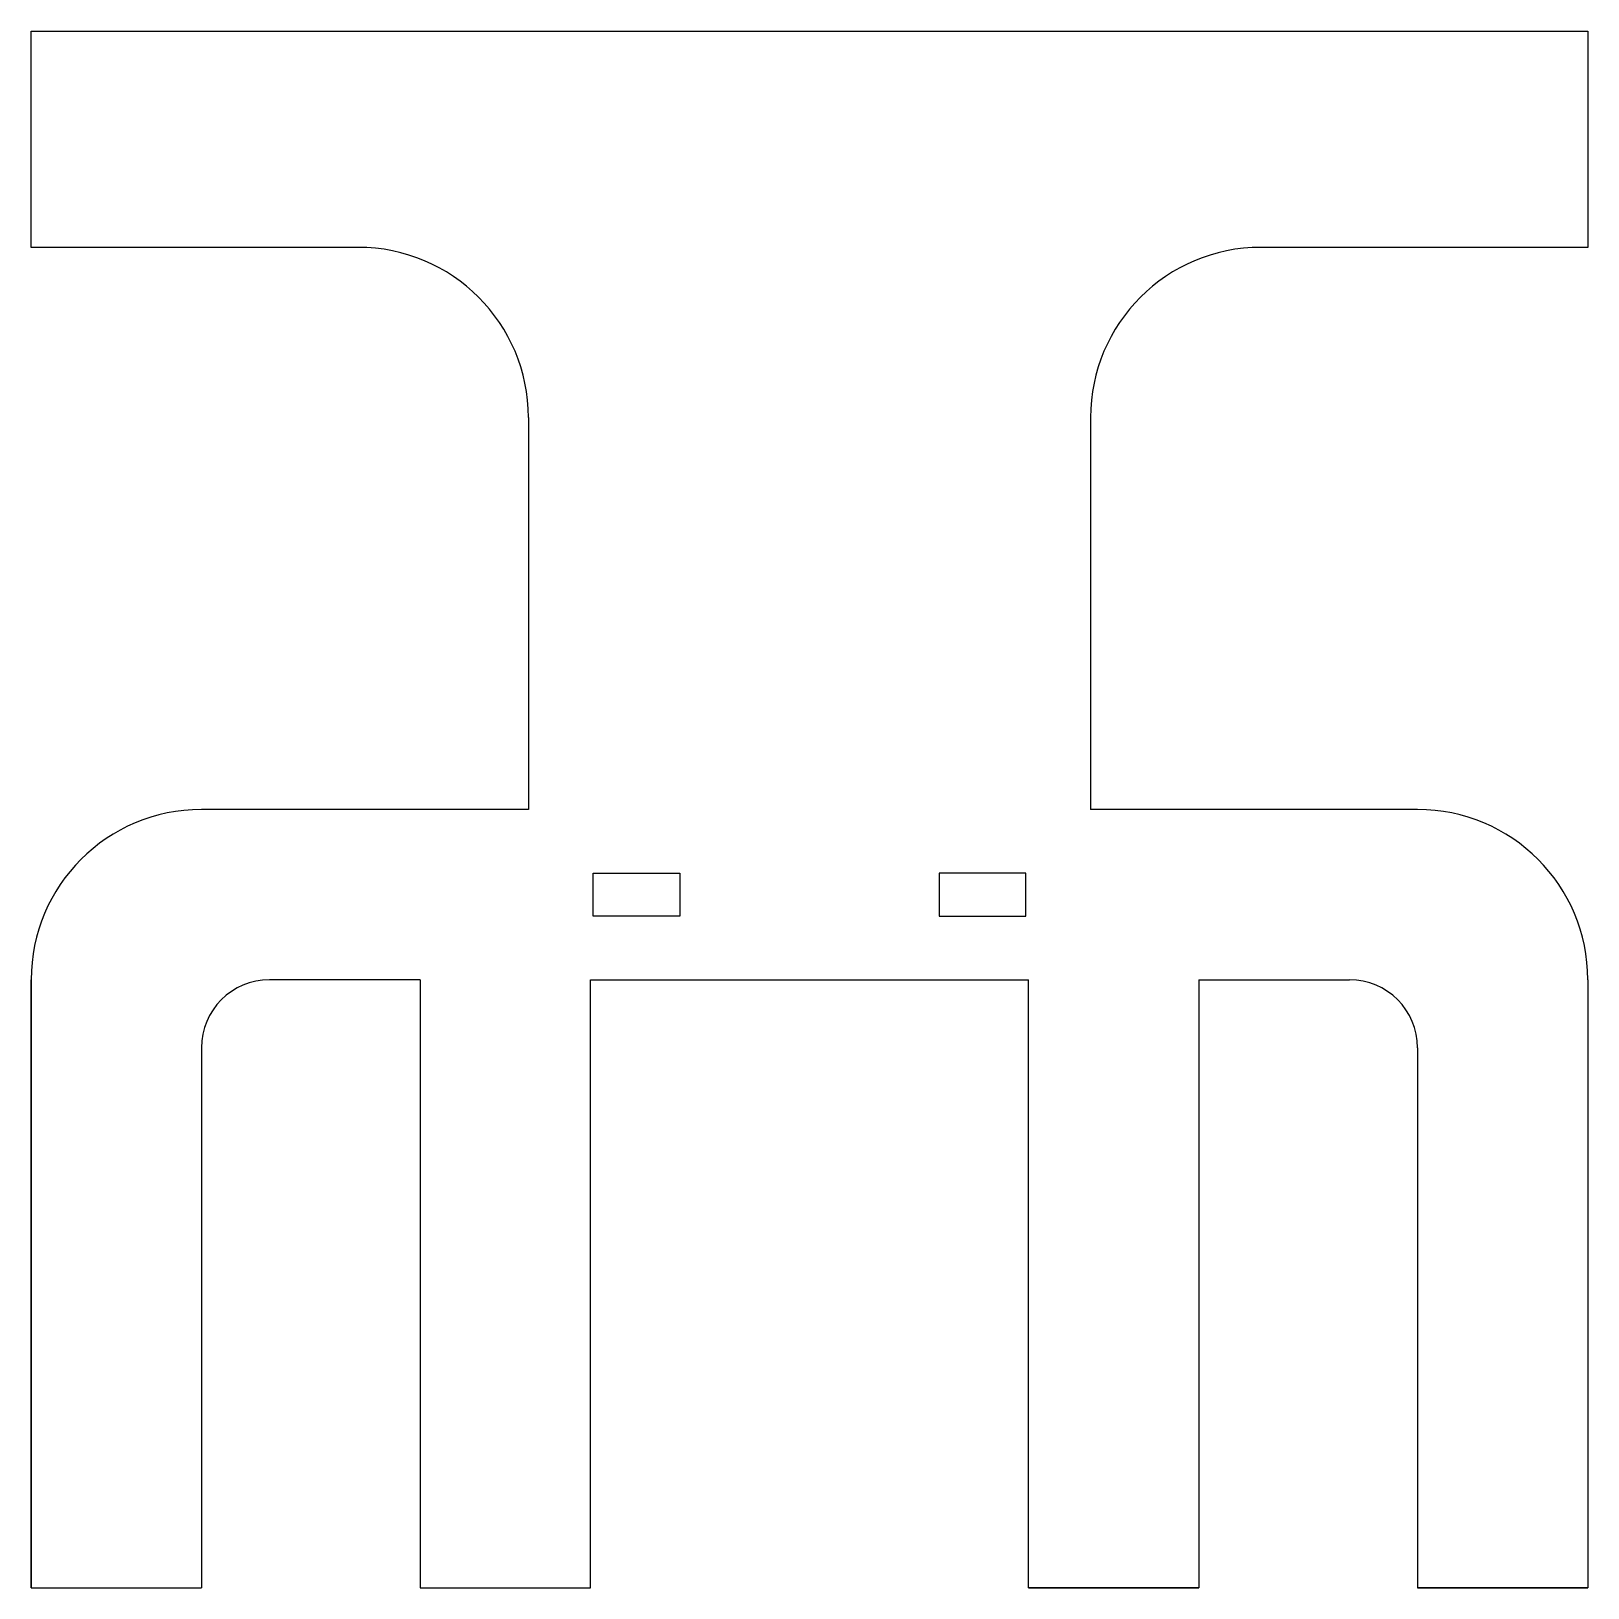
# Model space of a CAD drawing. Header units: millimetres. Extents: x 0 to 457, y -457 to 0.
import ezdxf

# ---------------------------------------------------------------- set-up
doc = ezdxf.new("R2010")
doc.units = ezdxf.units.MM
doc.layers.get('0').update_dxf_attribs({"linetype": 'CONTINUOUS'})

msp = doc.modelspace()

# ---------------------------------------------------------------- linework, layer by layer
for p, q in [((0, 0), (457.2, 0)), ((0, 0), (457.2, 0)), ((0, -63.5), (0, 0)), ((0, -63.5), (0, 0)), ((457.2, 0), (457.2, -63.5)), ((457.2, 0), (457.2, -63.5)), ((96.05, -63.5), (0, -63.5)), ((457.2, -63.5), (361.15, -63.5)), ((146.05, -113.5), (146.05, -228.6)), ((311.15, -113.5), (311.15, -228.6)), ((146.05, -228.6), (50, -228.6)), ((407.2, -228.6), (311.15, -228.6)), ((0, -278.6), (0, -457.2)), ((0, -457.2), (0, -278.6)), ((0, -278.6), (0, -457.2)), ((114.3, -278.6), (70, -278.6)), ((114.3, -278.6), (114.3, -457.2)), ((164.3, -457.2), (164.3, -278.6)), ((164.3, -278.6), (292.9, -278.6)), ((292.9, -457.2), (292.9, -278.6)), ((342.9, -278.6), (342.9, -457.2)), ((342.9, -278.6), (387.2, -278.6)), ((457.2, -278.6), (457.2, -457.2)), ((457.2, -278.6), (457.2, -457.2)), ((457.2, -278.6), (457.2, -457.2)), ((50, -298.6), (50, -457.2)), ((407.2, -298.6), (407.2, -457.2)), ((0, -457.2), (50, -457.2)), ((0, -457.2), (50, -457.2)), ((114.3, -457.2), (164.3, -457.2)), ((114.3, -457.2), (164.3, -457.2)), ((342.9, -457.2), (292.9, -457.2)), ((292.9, -457.2), (342.9, -457.2)), ((457.2, -457.2), (407.2, -457.2)), ((407.2, -457.2), (457.2, -457.2))]:
    msp.add_line(p, q)
for points in [[(165.1, -247.25), (190.5, -247.25), (190.5, -259.95), (165.1, -259.95)], [(292.1, -247.25), (266.7, -247.25), (266.7, -259.95), (292.1, -259.95)]]:
    msp.add_lwpolyline(points, close=True)
for centre, radius, start, end in [((96.05, -113.5), 50, 0, 90), ((361.15, -113.5), 50, 90, 180), ((50, -278.6), 50, 90, 180), ((407.2, -278.6), 50, 0, 90), ((70, -298.6), 20, 90, 180), ((387.2, -298.6), 20, 0, 90)]:
    msp.add_arc(centre, radius, start, end)

doc.saveas('drawing.dxf')
